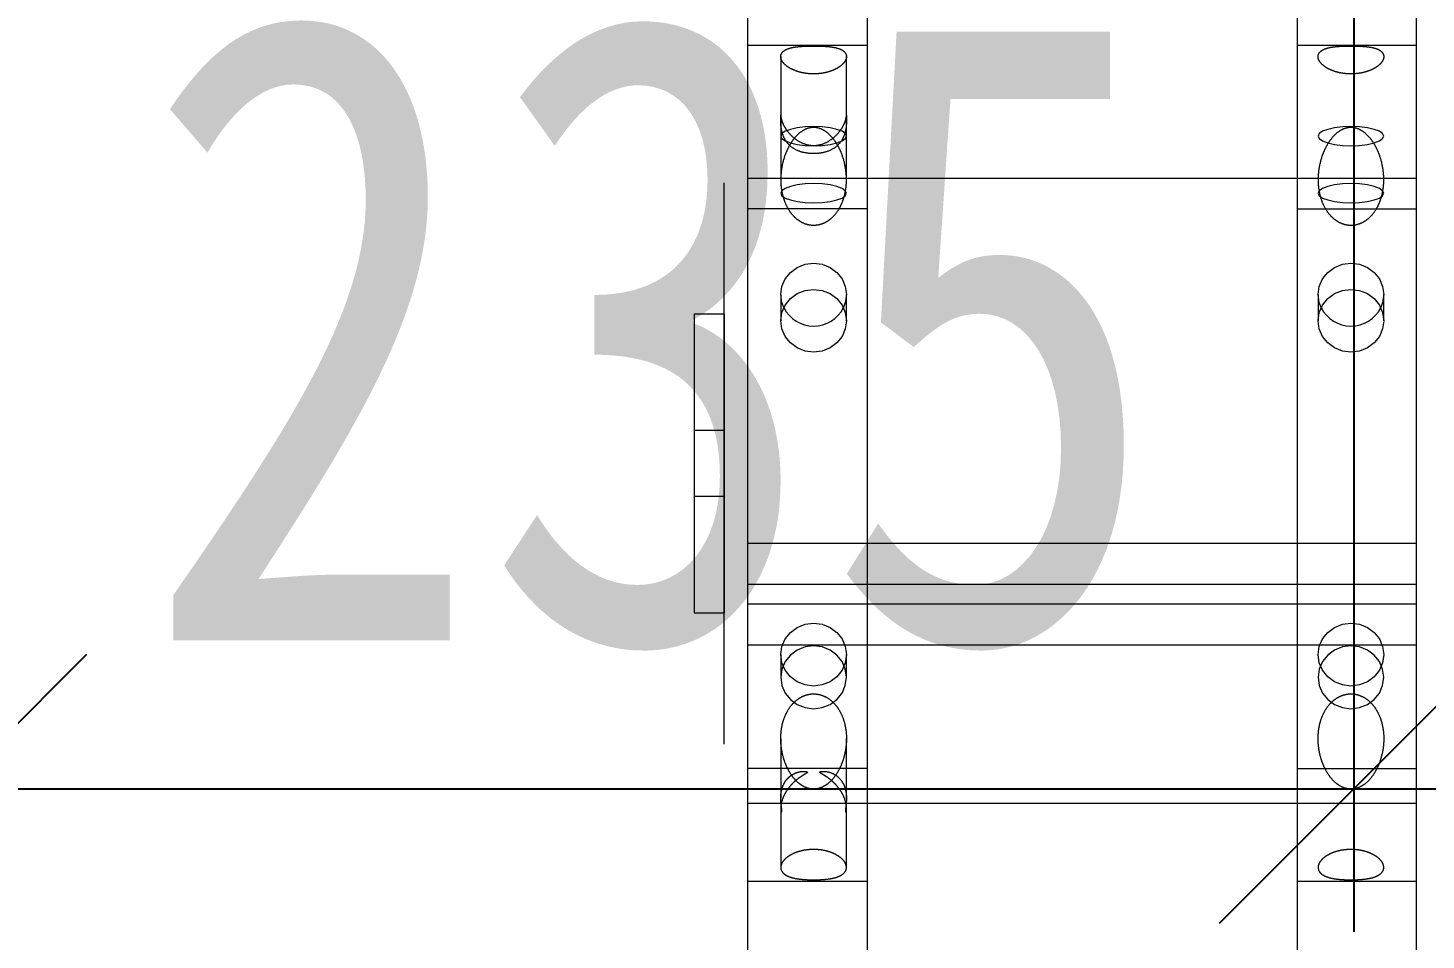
# Model space of a CAD drawing. Extents: x -2187 to 96136, y -11110 to 52208.
# Drawn here: x 48128 to 48362.2, y 18242.2 to 18395 of the extents above; entities that cross this region are included whole.
import ezdxf

# ---------------------------------------------------------------- set-up
doc = ezdxf.new("R2010")
doc.units = 0
doc.header["$LTSCALE"] = 1000
doc.header["$MEASUREMENT"] = 0
doc.linetypes.add('ACAD_ISO02W100', pattern=[15, 12, -3])
doc.linetypes.add('HIDDEN', pattern=[0.375, 0.25, -0.125])
doc.layers.add('洗衣房设备', color=4, linetype='Continuous')
doc.styles.add('-宋体', font='', dxfattribs={"width": 0.8})
doc.styles.add('HZHT', font='hztxt_e.shx', dxfattribs={"width": 1.5, "bigfont": 'hztxt.shx'})
doc.styles.get('-宋体').set_extended_font_data('SimSun')
doc.dimstyles.new('50', dxfattribs={"dimscale": 30, "dimtxt": 3.5, "dimasz": 1.5, "dimexe": 0.8, "dimexo": 2, "dimgap": 0.8, "dimtad": 1, "dimdec": 0, "dimrnd": 5, "dimzin": 0, "dimdsep": 46, "dimtxsty": '-宋体', "dimblk": 'OBLIQUE', "dimcen": 0.6, "dimdle": 0.8, "dimclrd": 6, "dimclre": 6, "dimclrt": 6, "dimadec": 0, "dimazin": 0, "dimtfac": 1, "dimtdec": 0, "dimtofl": 0, "dimtmove": 2, "dimatfit": 3, "dimldrblk": 'OBLIQUE', "dimfxl": 0, "dimtolj": 1, "dimtzin": 0, "dimarcsym": 0})
doc.dimstyles.new('75', dxfattribs={"dimscale": 100, "dimtxt": 3, "dimasz": 1, "dimexe": 1, "dimexo": 1, "dimgap": 0.2, "dimtad": 1, "dimdec": 0, "dimrnd": 10, "dimzin": 0, "dimdsep": 46, "dimtxsty": 'HZHT', "dimblk1": 'ARCHTICK', "dimblk2": 'ARCHTICK', "dimsah": 1, "dimcen": 1, "dimdle": 0.5, "dimclrd": 1, "dimclre": 1, "dimadec": 0, "dimazin": 0, "dimtfac": 1, "dimtdec": 0, "dimtix": 1, "dimtmove": 2, "dimatfit": 3, "dimfxl": 0, "dimtolj": 1, "dimtzin": 0, "dimarcsym": 0})

# ---------------------------------------------------------------- blocks, each defined once
blk = doc.blocks.new('_ArchTick')
at = {"color": 0, "linetype": 'ByBlock', "const_width": 0.4}
blk.add_lwpolyline([(-0.5, -0.5), (0.5, 0.5)], dxfattribs=at)
blk = doc.blocks.new('*D128')
at = {"color": 1, "linetype": 'ACAD_ISO02W100', "lineweight": -2, "ltscale": 750}
for p, q in [((46340.1, 18544.5), (46340.1, 17223.45)), ((50290.1, 18544.5), (50290.1, 17223.45)), ((46290.1, 17323.45), (47159.52, 17323.45)), ((50340.1, 17323.45), (48409.52, 17323.45))]:
    blk.add_line(p, q, dxfattribs=at)
at = {"layer": 'Defpoints', "color": 0, "linetype": 'ACAD_ISO02W100', "ltscale": 750}
for p in [(46340.1, 18644.5), (50290.1, 18644.5), (50290.1, 17323.45)]:
    blk.add_point(p, dxfattribs=at)
at = {"color": 1, "linetype": 'ACAD_ISO02W100', "lineweight": -2, "ltscale": 750, "xscale": 100, "yscale": 100, "zscale": 100, "rotation": 180}
blk.add_blockref('_ArchTick', (46340.1, 17323.45), dxfattribs=at)
at = {"color": 1, "linetype": 'ACAD_ISO02W100', "lineweight": -2, "ltscale": 750, "xscale": 100, "yscale": 100, "zscale": 100}
blk.add_blockref('_ArchTick', (50290.1, 17323.45), dxfattribs=at)
at = {"color": 0, "linetype": 'ACAD_ISO02W100', "ltscale": 750, "insert": (47784.52, 17473.45), "char_height": 300, "attachment_point": 2, "style": 'HZHT'}
blk.add_mtext('\\A1;3950', dxfattribs=at)
blk = doc.blocks.new('_OBLIQUE')
at = {"color": 0, "linetype": 'ByBlock'}
blk.add_line((-0.5, -0.5), (0.5, 0.5), dxfattribs=at)
blk = doc.blocks.new('*D116')
at = {"layer": 'Defpoints', "color": 0, "linetype": 'ACAD_ISO02W100', "ltscale": 750}
for p in [(48115.36, 18776.32), (47818.1, 18411.5), (48524.11, 18411.5)]:
    blk.add_point(p, dxfattribs=at)
at = {"layer": '洗衣房设备', "color": 6, "linetype": 'ACAD_ISO02W100', "lineweight": -2, "ltscale": 750}
for p, q in [((48524.11, 18800.32), (48524.11, 18387.5)), ((48175.36, 18776.32), (48548.11, 18776.32)), ((47878.1, 18411.5), (48548.11, 18411.5))]:
    blk.add_line(p, q, dxfattribs=at)
at = {"layer": '洗衣房设备', "color": 6, "linetype": 'ACAD_ISO02W100', "lineweight": -2, "ltscale": 750, "xscale": 45, "yscale": 45, "zscale": 45}
for p, rotation in [((48524.11, 18776.32), 90), ((48524.11, 18411.5), 270)]:
    blk.add_blockref('_OBLIQUE', p, dxfattribs=dict(at, rotation=rotation))
at = {"layer": '洗衣房设备', "color": 6, "linetype": 'ACAD_ISO02W100', "ltscale": 750, "insert": (48447.61, 18593.91), "char_height": 105, "attachment_point": 5, "rotation": 90, "style": '-宋体'}
blk.add_mtext('\\A1;365', dxfattribs=at)
blk = doc.blocks.new('*D117')
at = {"layer": 'Defpoints', "color": 0, "linetype": 'ACAD_ISO02W100', "ltscale": 750}
for p in [(48115.36, 18776.32), (48350.1, 18644.5), (48350.1, 18267.54)]:
    blk.add_point(p, dxfattribs=at)
at = {"layer": '洗衣房设备', "color": 6, "linetype": 'ACAD_ISO02W100', "lineweight": -2, "ltscale": 750}
for p, q in [((48115.36, 18716.32), (48115.36, 18243.54)), ((48350.1, 18584.5), (48350.1, 18243.54)), ((48091.36, 18267.54), (48374.1, 18267.54))]:
    blk.add_line(p, q, dxfattribs=at)
at = {"layer": '洗衣房设备', "color": 6, "linetype": 'ACAD_ISO02W100', "lineweight": -2, "ltscale": 750, "xscale": 45, "yscale": 45, "zscale": 45, "rotation": 180}
blk.add_blockref('_OBLIQUE', (48115.36, 18267.54), dxfattribs=at)
at = {"layer": '洗衣房设备', "color": 6, "linetype": 'ACAD_ISO02W100', "lineweight": -2, "ltscale": 750, "xscale": 45, "yscale": 45, "zscale": 45}
blk.add_blockref('_OBLIQUE', (48350.1, 18267.54), dxfattribs=at)
at = {"layer": '洗衣房设备', "color": 6, "linetype": 'ACAD_ISO02W100', "ltscale": 750, "insert": (48232.73, 18344.04), "char_height": 105, "attachment_point": 5, "style": '-宋体'}
blk.add_mtext('\\A1;235', dxfattribs=at)

msp = doc.modelspace()

# ---------------------------------------------------------------- linework, layer by layer
at = {"color": 7, "linetype": 'Continuous', "lineweight": 15}
for p, q in [((48248.629, 18369.852), (48248.629, 18428.664)), ((48360.629, 18369.852), (48360.629, 18428.664)), ((48248.629, 18206.335), (48248.629, 18369.852)), ((48248.629, 18369.852), (48360.629, 18369.852)), ((48360.629, 18206.335), (48360.629, 18369.852)), ((48244.629, 18347.035), (48239.629, 18347.035)), ((48239.629, 18347.035), (48239.629, 18297.035)), ((48239.629, 18297.035), (48244.629, 18297.035))]:
    msp.add_line(p, q, dxfattribs=at)
at = {"color": 7, "linetype": 'HIDDEN', "lineweight": 0}
for p, q in [((48268.629, 18364.678), (48268.629, 18415.298)), ((48340.629, 18415.298), (48340.629, 18364.678)), ((48268.629, 18392.035), (48248.629, 18392.035)), ((48360.629, 18392.035), (48340.629, 18392.035)), ((48254.129, 18390.185), (48254.129, 18380.355)), ((48265.129, 18380.354), (48265.129, 18390.19)), ((48254.129, 18379.429), (48254.129, 18369.589)), ((48265.129, 18369.585), (48265.129, 18379.419)), ((48268.629, 18364.678), (48248.629, 18364.678)), ((48268.629, 18220.287), (48268.629, 18364.678)), ((48340.629, 18364.678), (48360.629, 18364.678)), ((48340.629, 18364.678), (48340.629, 18220.287)), ((48254.129, 18350.335), (48254.129, 18345.946)), ((48265.129, 18345.946), (48265.129, 18350.335)), ((48344.129, 18350.335), (48344.129, 18345.946)), ((48355.129, 18345.946), (48355.129, 18350.335)), ((48244.629, 18327.535), (48239.629, 18327.535)), ((48239.629, 18316.535), (48244.629, 18316.535)), ((48360.629, 18308.611), (48248.629, 18308.611)), ((48248.629, 18301.811), (48360.629, 18301.811)), ((48360.629, 18298.453), (48248.629, 18298.453)), ((48248.629, 18291.653), (48360.629, 18291.653)), ((48254.129, 18290.01), (48254.129, 18286.207)), ((48265.129, 18286.207), (48265.129, 18290.01)), ((48254.129, 18275.926), (48254.129, 18265.94)), ((48265.129, 18265.927), (48265.129, 18275.929)), ((48268.629, 18270.907), (48248.629, 18270.907)), ((48340.629, 18270.907), (48360.629, 18270.907)), ((48248.629, 18265.148), (48360.629, 18265.148)), ((48254.129, 18264.35), (48254.129, 18254.358)), ((48265.129, 18254.35), (48265.129, 18264.335)), ((48248.629, 18252.035), (48268.629, 18252.035)), ((48340.629, 18252.035), (48360.629, 18252.035))]:
    msp.add_line(p, q, dxfattribs=at)
at = {"color": 144, "linetype": 'Continuous', "lineweight": 0}
for p, q in [((48244.629, 18275.035), (48244.629, 18369.035)), ((48244.629, 18347.035), (48244.629, 18297.035))]:
    msp.add_line(p, q, dxfattribs=at)
at = {"color": 144, "linetype": 'Continuous', "lineweight": 0, "flags": 128}
for points in [[(48254.129, 18376.874), (48254.317, 18376.457), (48254.866, 18376.069), (48255.74, 18375.736), (48256.879, 18375.48), (48258.206, 18375.32), (48259.629, 18375.265), (48261.053, 18375.32), (48262.379, 18375.48), (48263.519, 18375.736), (48264.393, 18376.069), (48264.942, 18376.457), (48265.129, 18376.874), (48264.942, 18377.291), (48264.393, 18377.679), (48263.519, 18378.012), (48262.379, 18378.268), (48261.053, 18378.428), (48259.629, 18378.483), (48258.206, 18378.428), (48256.879, 18378.268), (48255.74, 18378.012), (48254.866, 18377.679), (48254.317, 18377.291), (48254.129, 18376.874)], [(48355.129, 18376.874), (48354.942, 18377.291), (48354.393, 18377.679), (48353.519, 18378.012), (48352.379, 18378.268), (48351.053, 18378.428), (48349.629, 18378.483), (48348.206, 18378.428), (48346.879, 18378.268), (48345.74, 18378.012), (48344.866, 18377.679), (48344.317, 18377.291), (48344.129, 18376.874), (48344.317, 18376.457), (48344.866, 18376.069), (48345.74, 18375.736), (48346.879, 18375.48), (48348.206, 18375.32), (48349.629, 18375.265), (48351.053, 18375.32), (48352.379, 18375.48), (48353.519, 18375.736), (48354.393, 18376.069), (48354.942, 18376.457), (48355.129, 18376.874)]]:
    msp.add_lwpolyline(points, dxfattribs=at)
at = {"color": 144, "linetype": 'HIDDEN', "lineweight": 0, "flags": 128}
for points in [[(48254.129, 18367.312), (48254.317, 18366.895), (48254.866, 18366.507), (48255.74, 18366.174), (48256.879, 18365.918), (48258.206, 18365.757), (48259.629, 18365.702), (48261.053, 18365.757), (48262.379, 18365.918), (48263.519, 18366.174), (48264.393, 18366.507), (48264.942, 18366.895), (48265.129, 18367.312), (48264.942, 18367.728), (48264.393, 18368.116), (48263.519, 18368.45), (48262.379, 18368.705), (48261.053, 18368.866), (48259.629, 18368.921), (48258.206, 18368.866), (48256.879, 18368.705), (48255.74, 18368.45), (48254.866, 18368.116), (48254.317, 18367.728), (48254.129, 18367.312)], [(48355.129, 18367.312), (48354.942, 18367.728), (48354.393, 18368.116), (48353.519, 18368.45), (48352.379, 18368.705), (48351.053, 18368.866), (48349.629, 18368.921), (48348.206, 18368.866), (48346.879, 18368.705), (48345.74, 18368.45), (48344.866, 18368.116), (48344.317, 18367.728), (48344.129, 18367.312), (48344.317, 18366.895), (48344.866, 18366.507), (48345.74, 18366.174), (48346.879, 18365.918), (48348.206, 18365.757), (48349.629, 18365.702), (48351.053, 18365.757), (48352.379, 18365.918), (48353.519, 18366.174), (48354.393, 18366.507), (48354.942, 18366.895), (48355.129, 18367.312)], [(48355.129, 18290.01), (48354.942, 18288.649), (48354.393, 18287.381), (48353.519, 18286.291), (48352.379, 18285.456), (48351.053, 18284.93), (48349.629, 18284.751), (48348.206, 18284.93), (48346.879, 18285.456), (48345.74, 18286.291), (48344.866, 18287.381), (48344.317, 18288.649), (48344.129, 18290.01), (48344.317, 18291.372), (48344.866, 18292.64), (48345.74, 18293.729), (48346.879, 18294.565), (48348.206, 18295.09), (48349.629, 18295.27), (48351.053, 18295.09), (48352.379, 18294.565), (48353.519, 18293.729), (48354.393, 18292.64), (48354.942, 18291.372), (48355.129, 18290.01)], [(48355.129, 18286.207), (48354.942, 18287.568), (48354.393, 18288.836), (48353.519, 18289.925), (48352.379, 18290.761), (48351.053, 18291.287), (48349.629, 18291.466), (48348.206, 18291.287), (48346.879, 18290.761), (48345.74, 18289.925), (48344.866, 18288.836), (48344.317, 18287.568), (48344.129, 18286.207), (48344.317, 18284.845), (48344.866, 18283.577), (48345.74, 18282.488), (48346.879, 18281.652), (48348.206, 18281.126), (48349.629, 18280.947), (48351.053, 18281.126), (48352.379, 18281.652), (48353.519, 18282.488), (48354.393, 18283.577), (48354.942, 18284.845), (48355.129, 18286.207)]]:
    msp.add_lwpolyline(points, dxfattribs=at)
at = {"color": 7, "linetype": 'HIDDEN', "lineweight": 0, "flags": 128}
for points in [[(48254.129, 18350.335), (48254.317, 18351.696), (48254.866, 18352.964), (48255.74, 18354.054), (48256.879, 18354.889), (48258.206, 18355.415), (48259.629, 18355.594), (48261.053, 18355.415), (48262.379, 18354.889), (48263.519, 18354.054), (48264.393, 18352.964), (48264.942, 18351.696), (48265.129, 18350.335), (48264.942, 18348.974), (48264.628, 18348.14)], [(48344.129, 18350.335), (48344.317, 18351.696), (48344.866, 18352.964), (48345.74, 18354.054), (48346.879, 18354.889), (48348.206, 18355.415), (48349.629, 18355.594), (48351.053, 18355.415), (48352.379, 18354.889), (48353.519, 18354.054), (48354.393, 18352.964), (48354.942, 18351.696), (48355.129, 18350.335), (48354.942, 18348.974), (48354.628, 18348.14)], [(48254.631, 18348.14), (48254.317, 18348.974), (48254.129, 18350.335)], [(48344.631, 18348.14), (48344.317, 18348.974), (48344.129, 18350.335)], [(48265.129, 18290.01), (48264.942, 18288.649), (48264.393, 18287.381), (48263.519, 18286.291), (48262.379, 18285.456), (48261.053, 18284.93), (48259.629, 18284.751), (48258.206, 18284.93), (48256.879, 18285.456), (48255.74, 18286.291), (48254.866, 18287.381), (48254.317, 18288.649), (48254.129, 18290.01), (48254.317, 18291.372), (48254.866, 18292.64), (48255.74, 18293.729), (48256.879, 18294.565), (48258.206, 18295.09), (48259.629, 18295.27), (48261.053, 18295.09), (48262.379, 18294.565), (48263.519, 18293.729), (48264.393, 18292.64), (48264.942, 18291.372), (48265.129, 18290.01)], [(48265.129, 18286.207), (48264.942, 18287.568), (48264.393, 18288.836), (48263.519, 18289.925), (48262.379, 18290.761), (48261.053, 18291.287), (48259.629, 18291.466), (48258.206, 18291.287), (48256.879, 18290.761), (48255.74, 18289.925), (48254.866, 18288.836), (48254.317, 18287.568), (48254.129, 18286.207), (48254.317, 18284.845), (48254.866, 18283.577), (48255.74, 18282.488), (48256.879, 18281.652), (48258.206, 18281.126), (48259.629, 18280.947), (48261.053, 18281.126), (48262.379, 18281.652), (48263.519, 18282.488), (48264.393, 18283.577), (48264.942, 18284.845), (48265.129, 18286.207)]]:
    msp.add_lwpolyline(points, dxfattribs=at)
at = {"color": 7, "linetype": 'Continuous', "lineweight": 15, "flags": 128}
for points in [[(48265.129, 18345.946), (48264.942, 18344.585), (48264.393, 18343.316), (48263.519, 18342.227), (48262.379, 18341.391), (48261.053, 18340.866), (48259.629, 18340.686), (48258.206, 18340.866), (48256.879, 18341.391), (48255.74, 18342.227), (48254.866, 18343.316), (48254.317, 18344.585), (48254.129, 18345.946), (48254.317, 18347.307), (48254.866, 18348.575), (48255.74, 18349.665), (48256.879, 18350.5), (48258.206, 18351.026), (48259.629, 18351.205), (48261.053, 18351.026), (48262.379, 18350.5), (48263.519, 18349.665), (48264.393, 18348.575), (48264.942, 18347.307), (48265.129, 18345.946)], [(48355.129, 18345.946), (48354.942, 18344.585), (48354.393, 18343.316), (48353.519, 18342.227), (48352.379, 18341.391), (48351.053, 18340.866), (48349.629, 18340.686), (48348.206, 18340.866), (48346.879, 18341.391), (48345.74, 18342.227), (48344.866, 18343.316), (48344.317, 18344.585), (48344.129, 18345.946), (48344.317, 18347.307), (48344.866, 18348.575), (48345.74, 18349.665), (48346.879, 18350.5), (48348.206, 18351.026), (48349.629, 18351.205), (48351.053, 18351.026), (48352.379, 18350.5), (48353.519, 18349.665), (48354.393, 18348.575), (48354.942, 18347.307), (48355.129, 18345.946)]]:
    msp.add_lwpolyline(points, dxfattribs=at)
at = {"color": 7, "linetype": 'Continuous', "lineweight": 15}
for centre in [(48259.629, 18350.636), (48349.629, 18350.636)]:
    msp.add_arc(centre, 5.587, 206.53041, 333.46959, dxfattribs=at)
at = {"color": 7, "linetype": 'HIDDEN', "lineweight": 0}
for points, knots in [([(48265.129, 18390.19), (48265.129, 18390.451), (48265.041, 18390.682), (48264.72, 18391.086), (48264.488, 18391.259), (48264.021, 18391.479), (48263.845, 18391.546), (48263.448, 18391.664), (48263.227, 18391.716), (48262.851, 18391.784), (48262.718, 18391.805), (48262.433, 18391.843), (48262.279, 18391.861), (48261.949, 18391.892), (48261.773, 18391.906), (48261.389, 18391.931), (48261.18, 18391.941), (48260.828, 18391.954), (48260.705, 18391.957), (48260.449, 18391.963), (48260.314, 18391.966), (48260.038, 18391.97), (48259.897, 18391.971), (48259.609, 18391.972), (48259.462, 18391.971), (48259.178, 18391.969), (48259.038, 18391.967), (48258.768, 18391.963), (48258.64, 18391.96), (48258.272, 18391.949), (48258.047, 18391.939), (48257.641, 18391.917), (48257.456, 18391.904), (48257.111, 18391.874), (48256.951, 18391.858), (48256.506, 18391.803), (48256.251, 18391.76), (48255.793, 18391.66), (48255.59, 18391.602), (48255.224, 18391.474), (48255.063, 18391.402), (48254.638, 18391.167), (48254.432, 18390.983), (48254.165, 18390.559), (48254.105, 18390.318), (48254.172, 18389.776), (48254.296, 18389.48), (48254.681, 18389.006), (48254.843, 18388.843), (48255.246, 18388.517), (48255.487, 18388.353), (48255.932, 18388.111), (48256.094, 18388.032), (48256.445, 18387.88), (48256.634, 18387.806), (48257.045, 18387.668), (48257.269, 18387.603), (48257.741, 18387.489), (48257.991, 18387.439), (48258.526, 18387.359), (48258.801, 18387.33), (48259.368, 18387.297), (48259.661, 18387.294), (48260.088, 18387.308), (48260.23, 18387.316), (48260.51, 18387.339), (48260.651, 18387.353), (48261.059, 18387.404), (48261.317, 18387.449), (48261.81, 18387.556), (48262.04, 18387.617), (48262.465, 18387.749), (48262.663, 18387.821), (48263.031, 18387.971), (48263.2, 18388.049), (48263.508, 18388.207), (48263.649, 18388.287), (48264.035, 18388.531), (48264.248, 18388.697), (48264.594, 18389.021), (48264.728, 18389.179), (48264.936, 18389.486), (48265.01, 18389.635), (48265.107, 18389.922), (48265.129, 18390.059), (48265.129, 18390.19)], [0, 0, 0, 0, 0.0625, 0.0625, 0.125, 0.125, 0.15625, 0.15625, 0.1875, 0.1875, 0.203125, 0.203125, 0.21875, 0.21875, 0.234375, 0.234375, 0.25, 0.25, 0.2578125, 0.2578125, 0.265625, 0.265625, 0.2734375, 0.2734375, 0.28125, 0.28125, 0.2890625, 0.2890625, 0.296875, 0.296875, 0.3125, 0.3125, 0.328125, 0.328125, 0.34375, 0.34375, 0.375, 0.375, 0.40625, 0.40625, 0.4375, 0.4375, 0.5, 0.5, 0.5625, 0.5625, 0.625, 0.625, 0.65625, 0.65625, 0.6875, 0.6875, 0.703125, 0.703125, 0.71875, 0.71875, 0.734375, 0.734375, 0.75, 0.75, 0.765625, 0.765625, 0.78125, 0.78125, 0.7890625, 0.7890625, 0.796875, 0.796875, 0.8125, 0.8125, 0.828125, 0.828125, 0.84375, 0.84375, 0.859375, 0.859375, 0.875, 0.875, 0.90625, 0.90625, 0.9375, 0.9375, 0.96875, 0.96875, 1, 1, 1, 1]), ([(48265.129, 18369.585), (48265.129, 18368.744), (48265.042, 18367.896), (48264.732, 18366.618), (48264.599, 18366.191), (48264.34, 18365.552), (48264.244, 18365.338), (48264.03, 18364.918), (48263.912, 18364.711), (48263.524, 18364.101), (48263.214, 18363.706), (48262.668, 18363.174), (48262.472, 18363.006), (48262.046, 18362.695), (48261.813, 18362.551), (48261.324, 18362.305), (48261.066, 18362.202), (48260.517, 18362.044), (48260.238, 18361.993), (48259.668, 18361.949), (48259.374, 18361.956), (48258.807, 18362.03), (48258.529, 18362.096), (48257.994, 18362.279), (48257.742, 18362.394), (48257.266, 18362.66), (48257.043, 18362.812), (48256.632, 18363.137), (48256.443, 18363.31), (48256.092, 18363.676), (48255.93, 18363.869), (48255.485, 18364.46), (48255.244, 18364.87), (48254.841, 18365.71), (48254.678, 18366.143), (48254.295, 18367.432), (48254.172, 18368.286), (48254.122, 18369.551), (48254.129, 18369.972), (48254.184, 18370.796), (48254.233, 18371.201), (48254.434, 18372.392), (48254.641, 18373.158), (48255.065, 18374.264), (48255.226, 18374.626), (48255.592, 18375.335), (48255.797, 18375.681), (48256.258, 18376.345), (48256.514, 18376.664), (48257.108, 18377.269), (48257.448, 18377.559), (48258.06, 18377.924), (48258.285, 18378.036), (48258.779, 18378.214), (48259.052, 18378.281), (48259.479, 18378.322), (48259.626, 18378.325), (48259.913, 18378.312), (48260.054, 18378.296), (48260.471, 18378.219), (48260.724, 18378.136), (48261.192, 18377.93), (48261.4, 18377.811), (48261.786, 18377.554), (48261.964, 18377.415), (48262.457, 18376.981), (48262.734, 18376.673), (48263.233, 18376.029), (48263.453, 18375.694), (48263.85, 18374.999), (48264.025, 18374.641), (48264.49, 18373.551), (48264.721, 18372.798), (48265.041, 18371.235), (48265.129, 18370.426), (48265.129, 18369.585)], [0, 0, 0, 0, 0.0625, 0.0625, 0.09375, 0.09375, 0.109375, 0.109375, 0.125, 0.125, 0.15625, 0.15625, 0.171875, 0.171875, 0.1875, 0.1875, 0.203125, 0.203125, 0.21875, 0.21875, 0.234375, 0.234375, 0.25, 0.25, 0.265625, 0.265625, 0.28125, 0.28125, 0.296875, 0.296875, 0.3125, 0.3125, 0.34375, 0.34375, 0.375, 0.375, 0.4375, 0.4375, 0.46875, 0.46875, 0.5, 0.5, 0.5625, 0.5625, 0.59375, 0.59375, 0.625, 0.625, 0.65625, 0.65625, 0.6875, 0.6875, 0.703125, 0.703125, 0.71875, 0.71875, 0.7265625, 0.7265625, 0.734375, 0.734375, 0.75, 0.75, 0.765625, 0.765625, 0.78125, 0.78125, 0.8125, 0.8125, 0.84375, 0.84375, 0.875, 0.875, 0.9375, 0.9375, 1, 1, 1, 1]), ([(48265.129, 18275.929), (48265.129, 18276.753), (48265.041, 18277.582), (48264.736, 18278.826), (48264.605, 18279.24), (48264.269, 18280.066), (48264.061, 18280.479), (48263.685, 18281.071), (48263.549, 18281.265), (48263.249, 18281.641), (48263.086, 18281.825), (48262.561, 18282.343), (48262.162, 18282.653), (48261.463, 18283.027), (48261.219, 18283.132), (48260.707, 18283.3), (48260.436, 18283.363), (48259.894, 18283.432), (48259.62, 18283.441), (48259.068, 18283.403), (48258.795, 18283.357), (48258.271, 18283.217), (48258.015, 18283.122), (48257.536, 18282.896), (48257.312, 18282.766), (48256.888, 18282.476), (48256.688, 18282.315), (48256.321, 18281.979), (48256.153, 18281.802), (48255.684, 18281.252), (48255.419, 18280.855), (48254.98, 18280.048), (48254.803, 18279.637), (48254.515, 18278.804), (48254.404, 18278.379), (48254.239, 18277.538), (48254.186, 18277.121), (48254.098, 18275.881), (48254.134, 18275.07), (48254.308, 18273.876), (48254.386, 18273.483), (48254.58, 18272.716), (48254.695, 18272.341), (48254.966, 18271.606), (48255.12, 18271.246), (48255.474, 18270.543), (48255.673, 18270.199), (48256.128, 18269.532), (48256.381, 18269.213), (48256.815, 18268.762), (48256.969, 18268.617), (48257.302, 18268.338), (48257.483, 18268.204), (48257.878, 18267.955), (48258.089, 18267.843), (48258.437, 18267.7), (48258.56, 18267.656), (48258.811, 18267.583), (48258.94, 18267.552), (48259.208, 18267.507), (48259.347, 18267.491), (48259.622, 18267.479), (48259.759, 18267.482), (48260.034, 18267.504), (48260.172, 18267.524), (48260.435, 18267.579), (48260.562, 18267.614), (48260.934, 18267.736), (48261.157, 18267.838), (48261.573, 18268.069), (48261.766, 18268.198), (48262.297, 18268.604), (48262.597, 18268.902), (48263.136, 18269.536), (48263.37, 18269.866), (48263.788, 18270.546), (48263.971, 18270.896), (48264.297, 18271.614), (48264.439, 18271.982), (48264.686, 18272.737), (48264.789, 18273.123), (48264.956, 18273.904), (48265.02, 18274.301), (48265.085, 18274.904), (48265.101, 18275.107), (48265.124, 18275.516), (48265.129, 18275.723), (48265.129, 18275.929)], [0, 0, 0, 0, 0.0625, 0.0625, 0.09375, 0.09375, 0.125, 0.125, 0.140625, 0.140625, 0.15625, 0.15625, 0.1875, 0.1875, 0.203125, 0.203125, 0.21875, 0.21875, 0.234375, 0.234375, 0.25, 0.25, 0.265625, 0.265625, 0.28125, 0.28125, 0.296875, 0.296875, 0.3125, 0.3125, 0.34375, 0.34375, 0.375, 0.375, 0.40625, 0.40625, 0.4375, 0.4375, 0.5, 0.5, 0.53125, 0.53125, 0.5625, 0.5625, 0.59375, 0.59375, 0.625, 0.625, 0.65625, 0.65625, 0.671875, 0.671875, 0.6875, 0.6875, 0.703125, 0.703125, 0.7109375, 0.7109375, 0.71875, 0.71875, 0.7265625, 0.7265625, 0.734375, 0.734375, 0.7421875, 0.7421875, 0.75, 0.75, 0.765625, 0.765625, 0.78125, 0.78125, 0.8125, 0.8125, 0.84375, 0.84375, 0.875, 0.875, 0.90625, 0.90625, 0.9375, 0.9375, 0.96875, 0.96875, 0.984375, 0.984375, 1, 1, 1, 1]), ([(48265.129, 18254.35), (48265.129, 18254.069), (48265.04, 18253.817), (48264.711, 18253.367), (48264.472, 18253.169), (48263.985, 18252.909), (48263.801, 18252.829), (48263.385, 18252.684), (48263.153, 18252.619), (48262.621, 18252.501), (48262.321, 18252.449), (48261.793, 18252.384), (48261.603, 18252.364), (48261.194, 18252.33), (48260.974, 18252.315), (48260.486, 18252.292), (48260.225, 18252.284), (48259.813, 18252.278), (48259.676, 18252.278), (48259.401, 18252.279), (48259.263, 18252.28), (48258.994, 18252.286), (48258.863, 18252.29), (48258.61, 18252.299), (48258.487, 18252.305), (48258.136, 18252.325), (48257.923, 18252.34), (48257.525, 18252.377), (48257.343, 18252.398), (48257.005, 18252.443), (48256.848, 18252.468), (48256.407, 18252.547), (48256.15, 18252.608), (48255.694, 18252.742), (48255.494, 18252.815), (48255.137, 18252.976), (48254.981, 18253.063), (48254.706, 18253.252), (48254.588, 18253.354), (48254.392, 18253.57), (48254.313, 18253.684), (48254.138, 18254.047), (48254.098, 18254.314), (48254.183, 18254.755), (48254.236, 18254.909), (48254.398, 18255.223), (48254.506, 18255.385), (48254.792, 18255.716), (48254.971, 18255.886), (48255.406, 18256.22), (48255.664, 18256.386), (48256.132, 18256.627), (48256.302, 18256.705), (48256.666, 18256.853), (48256.861, 18256.924), (48257.283, 18257.055), (48257.51, 18257.115), (48257.985, 18257.218), (48258.234, 18257.262), (48258.762, 18257.328), (48259.03, 18257.35), (48259.437, 18257.364), (48259.574, 18257.366), (48259.85, 18257.364), (48259.989, 18257.359), (48260.399, 18257.337), (48260.664, 18257.31), (48261.181, 18257.236), (48261.429, 18257.188), (48261.894, 18257.078), (48262.115, 18257.014), (48262.525, 18256.879), (48262.714, 18256.807), (48263.241, 18256.58), (48263.542, 18256.415), (48264.046, 18256.083), (48264.252, 18255.916), (48264.594, 18255.581), (48264.729, 18255.415), (48264.937, 18255.093), (48265.011, 18254.937), (48265.107, 18254.635), (48265.129, 18254.49), (48265.129, 18254.35)], [0, 0, 0, 0, 0.0625, 0.0625, 0.125, 0.125, 0.15625, 0.15625, 0.1875, 0.1875, 0.21875, 0.21875, 0.234375, 0.234375, 0.25, 0.25, 0.265625, 0.265625, 0.2734375, 0.2734375, 0.28125, 0.28125, 0.2890625, 0.2890625, 0.296875, 0.296875, 0.3125, 0.3125, 0.328125, 0.328125, 0.34375, 0.34375, 0.375, 0.375, 0.40625, 0.40625, 0.4375, 0.4375, 0.46875, 0.46875, 0.5, 0.5, 0.5625, 0.5625, 0.59375, 0.59375, 0.625, 0.625, 0.65625, 0.65625, 0.6875, 0.6875, 0.703125, 0.703125, 0.71875, 0.71875, 0.734375, 0.734375, 0.75, 0.75, 0.765625, 0.765625, 0.7734375, 0.7734375, 0.78125, 0.78125, 0.796875, 0.796875, 0.8125, 0.8125, 0.828125, 0.828125, 0.84375, 0.84375, 0.875, 0.875, 0.90625, 0.90625, 0.9375, 0.9375, 0.96875, 0.96875, 1, 1, 1, 1])]:
    msp.add_open_spline(points, degree=3, knots=knots, dxfattribs=at)
at = {"color": 144, "linetype": 'HIDDEN', "lineweight": 0}
for points, knots in [([(48355.129, 18390.19), (48355.129, 18390.451), (48355.041, 18390.682), (48354.72, 18391.086), (48354.488, 18391.259), (48354.021, 18391.479), (48353.845, 18391.546), (48353.448, 18391.664), (48353.227, 18391.716), (48352.851, 18391.784), (48352.718, 18391.805), (48352.433, 18391.843), (48352.279, 18391.861), (48351.949, 18391.892), (48351.773, 18391.906), (48351.389, 18391.931), (48351.18, 18391.941), (48350.828, 18391.954), (48350.705, 18391.957), (48350.449, 18391.963), (48350.314, 18391.966), (48350.038, 18391.97), (48349.897, 18391.971), (48349.609, 18391.972), (48349.462, 18391.971), (48349.178, 18391.969), (48349.038, 18391.967), (48348.768, 18391.963), (48348.64, 18391.96), (48348.272, 18391.949), (48348.047, 18391.939), (48347.641, 18391.917), (48347.456, 18391.904), (48347.111, 18391.874), (48346.951, 18391.858), (48346.506, 18391.803), (48346.251, 18391.76), (48345.793, 18391.66), (48345.59, 18391.602), (48345.224, 18391.474), (48345.063, 18391.402), (48344.638, 18391.167), (48344.432, 18390.983), (48344.165, 18390.559), (48344.105, 18390.318), (48344.172, 18389.776), (48344.296, 18389.48), (48344.681, 18389.006), (48344.843, 18388.843), (48345.246, 18388.517), (48345.487, 18388.353), (48345.932, 18388.111), (48346.094, 18388.032), (48346.445, 18387.88), (48346.634, 18387.806), (48347.045, 18387.668), (48347.269, 18387.603), (48347.741, 18387.489), (48347.991, 18387.439), (48348.526, 18387.359), (48348.801, 18387.33), (48349.368, 18387.297), (48349.661, 18387.294), (48350.088, 18387.308), (48350.23, 18387.316), (48350.51, 18387.339), (48350.651, 18387.353), (48351.059, 18387.404), (48351.317, 18387.449), (48351.81, 18387.556), (48352.04, 18387.617), (48352.465, 18387.749), (48352.663, 18387.821), (48353.031, 18387.971), (48353.2, 18388.049), (48353.508, 18388.207), (48353.649, 18388.287), (48354.035, 18388.531), (48354.248, 18388.697), (48354.594, 18389.021), (48354.728, 18389.179), (48354.936, 18389.486), (48355.01, 18389.635), (48355.107, 18389.922), (48355.129, 18390.059), (48355.129, 18390.19)], [0, 0, 0, 0, 0.0625, 0.0625, 0.125, 0.125, 0.15625, 0.15625, 0.1875, 0.1875, 0.203125, 0.203125, 0.21875, 0.21875, 0.234375, 0.234375, 0.25, 0.25, 0.2578125, 0.2578125, 0.265625, 0.265625, 0.2734375, 0.2734375, 0.28125, 0.28125, 0.2890625, 0.2890625, 0.296875, 0.296875, 0.3125, 0.3125, 0.328125, 0.328125, 0.34375, 0.34375, 0.375, 0.375, 0.40625, 0.40625, 0.4375, 0.4375, 0.5, 0.5, 0.5625, 0.5625, 0.625, 0.625, 0.65625, 0.65625, 0.6875, 0.6875, 0.703125, 0.703125, 0.71875, 0.71875, 0.734375, 0.734375, 0.75, 0.75, 0.765625, 0.765625, 0.78125, 0.78125, 0.7890625, 0.7890625, 0.796875, 0.796875, 0.8125, 0.8125, 0.828125, 0.828125, 0.84375, 0.84375, 0.859375, 0.859375, 0.875, 0.875, 0.90625, 0.90625, 0.9375, 0.9375, 0.96875, 0.96875, 1, 1, 1, 1]), ([(48265.129, 18379.419), (48265.125, 18379.139), (48265.116, 18378.577), (48264.95, 18377.534), (48264.581, 18376.531), (48263.938, 18375.541), (48262.863, 18374.624), (48261.461, 18374.097), (48259.891, 18373.919), (48258.329, 18374), (48256.801, 18374.414), (48255.561, 18375.258), (48254.74, 18376.382), (48254.318, 18377.484), (48254.149, 18378.539), (48254.122, 18379.42), (48254.142, 18380.097), (48254.153, 18380.418), (48254.115, 18380.49), (48254.13, 18380.356), (48254.13, 18380.355)], [0, 0, 0, 0, 0.0489808, 0.0980629, 0.1447943, 0.1917515, 0.260505, 0.3503481, 0.4135783, 0.4771641, 0.5591065, 0.6440842, 0.6981425, 0.7525446, 0.8001066, 0.8467123, 0.8964259, 0.9480026, 0.9995522, 1, 1, 1, 1]), ([(48254.141, 18380.253), (48254.145, 18380.17), (48254.155, 18379.979), (48254.325, 18379.308), (48254.708, 18378.467), (48255.369, 18377.479), (48256.466, 18376.38), (48257.882, 18375.557), (48259.45, 18375.229), (48260.999, 18375.425), (48262.525, 18376.174), (48263.76, 18377.301), (48264.558, 18378.465), (48264.955, 18379.366), (48265.105, 18380.001), (48265.114, 18380.173), (48265.118, 18380.242)], [0, 0, 0, 0, 0.0462641, 0.1070825, 0.1638139, 0.2212361, 0.3063309, 0.4158926, 0.491729, 0.5679192, 0.6689374, 0.7734762, 0.8382636, 0.9034371, 0.9609461, 1, 1, 1, 1]), ([(48265.129, 18380.354), (48265.125, 18380.39), (48265.116, 18380.464), (48265.116, 18380.127), (48265.125, 18379.651), (48265.129, 18379.419)], [0, 0, 0, 0, 0.3272752, 0.6717383, 1, 1, 1, 1]), ([(48355.129, 18369.585), (48355.129, 18368.744), (48355.042, 18367.896), (48354.732, 18366.618), (48354.599, 18366.191), (48354.34, 18365.552), (48354.244, 18365.338), (48354.03, 18364.918), (48353.912, 18364.711), (48353.524, 18364.101), (48353.214, 18363.706), (48352.668, 18363.174), (48352.472, 18363.006), (48352.046, 18362.695), (48351.813, 18362.551), (48351.324, 18362.305), (48351.066, 18362.202), (48350.517, 18362.044), (48350.238, 18361.993), (48349.668, 18361.949), (48349.374, 18361.956), (48348.807, 18362.03), (48348.529, 18362.096), (48347.994, 18362.279), (48347.742, 18362.394), (48347.266, 18362.66), (48347.043, 18362.812), (48346.632, 18363.137), (48346.443, 18363.31), (48346.092, 18363.676), (48345.93, 18363.869), (48345.485, 18364.46), (48345.244, 18364.87), (48344.841, 18365.71), (48344.678, 18366.143), (48344.295, 18367.432), (48344.172, 18368.286), (48344.122, 18369.551), (48344.129, 18369.972), (48344.184, 18370.796), (48344.233, 18371.201), (48344.434, 18372.392), (48344.641, 18373.158), (48345.065, 18374.264), (48345.226, 18374.626), (48345.592, 18375.335), (48345.797, 18375.681), (48346.258, 18376.345), (48346.514, 18376.664), (48347.108, 18377.269), (48347.448, 18377.559), (48348.06, 18377.924), (48348.285, 18378.036), (48348.779, 18378.214), (48349.052, 18378.281), (48349.479, 18378.322), (48349.626, 18378.325), (48349.913, 18378.312), (48350.054, 18378.296), (48350.471, 18378.219), (48350.724, 18378.136), (48351.192, 18377.93), (48351.4, 18377.811), (48351.786, 18377.554), (48351.964, 18377.415), (48352.457, 18376.981), (48352.734, 18376.673), (48353.233, 18376.029), (48353.453, 18375.694), (48353.85, 18374.999), (48354.025, 18374.641), (48354.49, 18373.551), (48354.721, 18372.798), (48355.041, 18371.235), (48355.129, 18370.426), (48355.129, 18369.585)], [0, 0, 0, 0, 0.0625, 0.0625, 0.09375, 0.09375, 0.109375, 0.109375, 0.125, 0.125, 0.15625, 0.15625, 0.171875, 0.171875, 0.1875, 0.1875, 0.203125, 0.203125, 0.21875, 0.21875, 0.234375, 0.234375, 0.25, 0.25, 0.265625, 0.265625, 0.28125, 0.28125, 0.296875, 0.296875, 0.3125, 0.3125, 0.34375, 0.34375, 0.375, 0.375, 0.4375, 0.4375, 0.46875, 0.46875, 0.5, 0.5, 0.5625, 0.5625, 0.59375, 0.59375, 0.625, 0.625, 0.65625, 0.65625, 0.6875, 0.6875, 0.703125, 0.703125, 0.71875, 0.71875, 0.7265625, 0.7265625, 0.734375, 0.734375, 0.75, 0.75, 0.765625, 0.765625, 0.78125, 0.78125, 0.8125, 0.8125, 0.84375, 0.84375, 0.875, 0.875, 0.9375, 0.9375, 1, 1, 1, 1]), ([(48355.129, 18275.929), (48355.129, 18276.753), (48355.041, 18277.582), (48354.736, 18278.826), (48354.605, 18279.24), (48354.269, 18280.066), (48354.061, 18280.479), (48353.685, 18281.071), (48353.549, 18281.265), (48353.249, 18281.641), (48353.086, 18281.825), (48352.561, 18282.343), (48352.162, 18282.653), (48351.463, 18283.027), (48351.219, 18283.132), (48350.707, 18283.3), (48350.436, 18283.363), (48349.894, 18283.432), (48349.62, 18283.441), (48349.068, 18283.403), (48348.795, 18283.357), (48348.271, 18283.217), (48348.015, 18283.122), (48347.536, 18282.896), (48347.312, 18282.766), (48346.888, 18282.476), (48346.688, 18282.315), (48346.321, 18281.979), (48346.153, 18281.802), (48345.684, 18281.252), (48345.419, 18280.855), (48344.98, 18280.048), (48344.803, 18279.637), (48344.515, 18278.804), (48344.404, 18278.379), (48344.239, 18277.538), (48344.186, 18277.121), (48344.098, 18275.881), (48344.134, 18275.07), (48344.308, 18273.876), (48344.386, 18273.483), (48344.58, 18272.716), (48344.695, 18272.341), (48344.966, 18271.606), (48345.12, 18271.246), (48345.474, 18270.543), (48345.673, 18270.199), (48346.128, 18269.532), (48346.381, 18269.213), (48346.815, 18268.762), (48346.969, 18268.617), (48347.302, 18268.338), (48347.483, 18268.204), (48347.878, 18267.955), (48348.089, 18267.843), (48348.437, 18267.7), (48348.56, 18267.656), (48348.811, 18267.583), (48348.94, 18267.552), (48349.208, 18267.507), (48349.347, 18267.491), (48349.622, 18267.479), (48349.759, 18267.482), (48350.034, 18267.504), (48350.172, 18267.524), (48350.435, 18267.579), (48350.562, 18267.614), (48350.934, 18267.736), (48351.157, 18267.838), (48351.573, 18268.069), (48351.766, 18268.198), (48352.297, 18268.604), (48352.597, 18268.902), (48353.136, 18269.536), (48353.37, 18269.866), (48353.788, 18270.546), (48353.971, 18270.896), (48354.297, 18271.614), (48354.439, 18271.982), (48354.686, 18272.737), (48354.789, 18273.123), (48354.956, 18273.904), (48355.02, 18274.301), (48355.085, 18274.904), (48355.101, 18275.107), (48355.124, 18275.516), (48355.129, 18275.723), (48355.129, 18275.929)], [0, 0, 0, 0, 0.0625, 0.0625, 0.09375, 0.09375, 0.125, 0.125, 0.140625, 0.140625, 0.15625, 0.15625, 0.1875, 0.1875, 0.203125, 0.203125, 0.21875, 0.21875, 0.234375, 0.234375, 0.25, 0.25, 0.265625, 0.265625, 0.28125, 0.28125, 0.296875, 0.296875, 0.3125, 0.3125, 0.34375, 0.34375, 0.375, 0.375, 0.40625, 0.40625, 0.4375, 0.4375, 0.5, 0.5, 0.53125, 0.53125, 0.5625, 0.5625, 0.59375, 0.59375, 0.625, 0.625, 0.65625, 0.65625, 0.671875, 0.671875, 0.6875, 0.6875, 0.703125, 0.703125, 0.7109375, 0.7109375, 0.71875, 0.71875, 0.7265625, 0.7265625, 0.734375, 0.734375, 0.7421875, 0.7421875, 0.75, 0.75, 0.765625, 0.765625, 0.78125, 0.78125, 0.8125, 0.8125, 0.84375, 0.84375, 0.875, 0.875, 0.90625, 0.90625, 0.9375, 0.9375, 0.96875, 0.96875, 0.984375, 0.984375, 1, 1, 1, 1]), ([(48258.585, 18270.303), (48258.585, 18270.341), (48258.545, 18270.37), (48258.43, 18270.413), (48258.355, 18270.427), (48258.118, 18270.455), (48257.941, 18270.456), (48257.584, 18270.431), (48257.401, 18270.404), (48257.038, 18270.325), (48256.858, 18270.272), (48256.504, 18270.138), (48256.33, 18270.057), (48255.99, 18269.865), (48255.822, 18269.752), (48255.501, 18269.494), (48255.348, 18269.35), (48255.062, 18269.024), (48254.927, 18268.842), (48254.686, 18268.447), (48254.58, 18268.234), (48254.398, 18267.775), (48254.325, 18267.535), (48254.215, 18267.044), (48254.176, 18266.787), (48254.133, 18266.287), (48254.126, 18266.041), (48254.135, 18265.565), (48254.15, 18265.341), (48254.188, 18264.922), (48254.211, 18264.728), (48254.255, 18264.385), (48254.275, 18264.232), (48254.303, 18263.979), (48254.311, 18263.878), (48254.311, 18263.728), (48254.303, 18263.68), (48254.276, 18263.642), (48254.256, 18263.652), (48254.212, 18263.727), (48254.189, 18263.792), (48254.151, 18263.978), (48254.136, 18264.097), (48254.129, 18264.31), (48254.129, 18264.387), (48254.136, 18264.553), (48254.143, 18264.642), (48254.175, 18264.92), (48254.211, 18265.121), (48254.322, 18265.552), (48254.395, 18265.777), (48254.574, 18266.229), (48254.682, 18266.459), (48254.922, 18266.904), (48255.056, 18267.124), (48255.344, 18267.543), (48255.496, 18267.742), (48255.815, 18268.121), (48255.982, 18268.302), (48256.326, 18268.644), (48256.501, 18268.802), (48256.856, 18269.1), (48257.036, 18269.238), (48257.398, 18269.496), (48257.581, 18269.617), (48257.94, 18269.839), (48258.119, 18269.942), (48258.355, 18270.085), (48258.428, 18270.131), (48258.545, 18270.221), (48258.585, 18270.265), (48258.585, 18270.303)], [0, 0, 0, 0, 0.015625, 0.015625, 0.03125, 0.03125, 0.0625, 0.0625, 0.09375, 0.09375, 0.125, 0.125, 0.15625, 0.15625, 0.1875, 0.1875, 0.21875, 0.21875, 0.25, 0.25, 0.28125, 0.28125, 0.3125, 0.3125, 0.34375, 0.34375, 0.375, 0.375, 0.40625, 0.40625, 0.4375, 0.4375, 0.46875, 0.46875, 0.5, 0.5, 0.53125, 0.53125, 0.5625, 0.5625, 0.59375, 0.59375, 0.625, 0.625, 0.640625, 0.640625, 0.65625, 0.65625, 0.6875, 0.6875, 0.71875, 0.71875, 0.75, 0.75, 0.78125, 0.78125, 0.8125, 0.8125, 0.84375, 0.84375, 0.875, 0.875, 0.90625, 0.90625, 0.9375, 0.9375, 0.96875, 0.96875, 0.984375, 0.984375, 1, 1, 1, 1]), ([(48265.129, 18264.335), (48265.129, 18264.18), (48265.118, 18264.052), (48265.084, 18263.845), (48265.061, 18263.767), (48265.017, 18263.668), (48264.996, 18263.646), (48264.963, 18263.66), (48264.952, 18263.695), (48264.946, 18263.82), (48264.951, 18263.912), (48264.973, 18264.143), (48264.991, 18264.284), (48265.033, 18264.612), (48265.056, 18264.795), (48265.098, 18265.198), (48265.115, 18265.42), (48265.132, 18265.88), (48265.132, 18266.122), (48265.101, 18266.624), (48265.071, 18266.874), (48264.976, 18267.372), (48264.91, 18267.621), (48264.744, 18268.086), (48264.643, 18268.31), (48264.298, 18268.925), (48264.011, 18269.268), (48263.386, 18269.81), (48263.04, 18270.016), (48262.334, 18270.307), (48261.971, 18270.397), (48261.427, 18270.452), (48261.247, 18270.457), (48260.998, 18270.44), (48260.919, 18270.43), (48260.781, 18270.398), (48260.721, 18270.376), (48260.677, 18270.33), (48260.671, 18270.312), (48260.678, 18270.273), (48260.691, 18270.253), (48260.751, 18270.187), (48260.816, 18270.142), (48260.963, 18270.048), (48261.044, 18270), (48261.212, 18269.901), (48261.299, 18269.85), (48261.565, 18269.688), (48261.748, 18269.572), (48262.111, 18269.321), (48262.291, 18269.187), (48262.647, 18268.899), (48262.822, 18268.745), (48263.168, 18268.415), (48263.339, 18268.237), (48263.664, 18267.864), (48263.82, 18267.669), (48264.114, 18267.259), (48264.254, 18267.042), (48264.505, 18266.602), (48264.617, 18266.377), (48264.813, 18265.919), (48264.892, 18265.695), (48265.016, 18265.261), (48265.062, 18265.048), (48265.118, 18264.663), (48265.129, 18264.489), (48265.129, 18264.335)], [0, 0, 0, 0, 0.03125, 0.03125, 0.0625, 0.0625, 0.09375, 0.09375, 0.125, 0.125, 0.15625, 0.15625, 0.1875, 0.1875, 0.21875, 0.21875, 0.25, 0.25, 0.28125, 0.28125, 0.3125, 0.3125, 0.34375, 0.34375, 0.375, 0.375, 0.4375, 0.4375, 0.5, 0.5, 0.5625, 0.5625, 0.59375, 0.59375, 0.609375, 0.609375, 0.625, 0.625, 0.6328125, 0.6328125, 0.640625, 0.640625, 0.65625, 0.65625, 0.671875, 0.671875, 0.6875, 0.6875, 0.71875, 0.71875, 0.75, 0.75, 0.78125, 0.78125, 0.8125, 0.8125, 0.84375, 0.84375, 0.875, 0.875, 0.90625, 0.90625, 0.9375, 0.9375, 0.96875, 0.96875, 1, 1, 1, 1]), ([(48355.129, 18254.35), (48355.129, 18254.069), (48355.04, 18253.817), (48354.711, 18253.367), (48354.472, 18253.169), (48353.985, 18252.909), (48353.801, 18252.829), (48353.385, 18252.684), (48353.153, 18252.619), (48352.621, 18252.501), (48352.321, 18252.449), (48351.793, 18252.384), (48351.603, 18252.364), (48351.194, 18252.33), (48350.974, 18252.315), (48350.486, 18252.292), (48350.225, 18252.284), (48349.813, 18252.278), (48349.676, 18252.278), (48349.401, 18252.279), (48349.263, 18252.28), (48348.994, 18252.286), (48348.863, 18252.29), (48348.61, 18252.299), (48348.487, 18252.305), (48348.136, 18252.325), (48347.923, 18252.34), (48347.525, 18252.377), (48347.343, 18252.398), (48347.005, 18252.443), (48346.848, 18252.468), (48346.407, 18252.547), (48346.15, 18252.608), (48345.694, 18252.742), (48345.494, 18252.815), (48345.137, 18252.976), (48344.981, 18253.063), (48344.706, 18253.252), (48344.588, 18253.354), (48344.392, 18253.57), (48344.313, 18253.684), (48344.138, 18254.047), (48344.098, 18254.314), (48344.183, 18254.755), (48344.236, 18254.909), (48344.398, 18255.223), (48344.506, 18255.385), (48344.792, 18255.716), (48344.971, 18255.886), (48345.406, 18256.22), (48345.664, 18256.386), (48346.132, 18256.627), (48346.302, 18256.705), (48346.666, 18256.853), (48346.861, 18256.924), (48347.283, 18257.055), (48347.51, 18257.115), (48347.985, 18257.218), (48348.234, 18257.262), (48348.762, 18257.328), (48349.03, 18257.35), (48349.437, 18257.364), (48349.574, 18257.366), (48349.85, 18257.364), (48349.989, 18257.359), (48350.399, 18257.337), (48350.664, 18257.31), (48351.181, 18257.236), (48351.429, 18257.188), (48351.894, 18257.078), (48352.115, 18257.014), (48352.525, 18256.879), (48352.714, 18256.807), (48353.241, 18256.58), (48353.542, 18256.415), (48354.046, 18256.083), (48354.252, 18255.916), (48354.594, 18255.581), (48354.729, 18255.415), (48354.937, 18255.093), (48355.011, 18254.937), (48355.107, 18254.635), (48355.129, 18254.49), (48355.129, 18254.35)], [0, 0, 0, 0, 0.0625, 0.0625, 0.125, 0.125, 0.15625, 0.15625, 0.1875, 0.1875, 0.21875, 0.21875, 0.234375, 0.234375, 0.25, 0.25, 0.265625, 0.265625, 0.2734375, 0.2734375, 0.28125, 0.28125, 0.2890625, 0.2890625, 0.296875, 0.296875, 0.3125, 0.3125, 0.328125, 0.328125, 0.34375, 0.34375, 0.375, 0.375, 0.40625, 0.40625, 0.4375, 0.4375, 0.46875, 0.46875, 0.5, 0.5, 0.5625, 0.5625, 0.59375, 0.59375, 0.625, 0.625, 0.65625, 0.65625, 0.6875, 0.6875, 0.703125, 0.703125, 0.71875, 0.71875, 0.734375, 0.734375, 0.75, 0.75, 0.765625, 0.765625, 0.7734375, 0.7734375, 0.78125, 0.78125, 0.796875, 0.796875, 0.8125, 0.8125, 0.828125, 0.828125, 0.84375, 0.84375, 0.875, 0.875, 0.90625, 0.90625, 0.9375, 0.9375, 0.96875, 0.96875, 1, 1, 1, 1])]:
    msp.add_open_spline(points, degree=3, knots=knots, dxfattribs=at)

# ---------------------------------------------------------------- dimensions: what is measured, and where the dimension line sits
at = {"color": 1, "linetype": 'ACAD_ISO02W100', "ltscale": 750}
dim = msp.add_linear_dim(base=(50290.097, 17323.451), p1=(46340.097, 18644.501), p2=(50290.097, 18644.501), angle=180, dimstyle='75', override={"dimfxl": 3.25}, dxfattribs=at)
dim.commit()
dim.dimension.update_dxf_attribs({"geometry": '*D128', "text_midpoint": (47784.523, 17323.451), "dimtype": 160})
at = {"layer": '洗衣房设备', "color": 2, "linetype": 'ACAD_ISO02W100', "ltscale": 750}
for base, p2, angle, picture, middle in [((48524.109, 18411.501), (47818.097, 18411.501), 270, '*D116', (48447.609, 18593.911)), ((48350.097, 18267.536), (48350.097, 18644.501), 180, '*D117', (48232.729, 18344.036))]:
    dim = msp.add_linear_dim(base=base, p1=(48115.362, 18776.32), p2=p2, angle=angle, dimstyle='50', dxfattribs=at)
    dim.commit()
    dim.dimension.update_dxf_attribs({"geometry": picture, "text_midpoint": middle})

doc.saveas('drawing.dxf')
